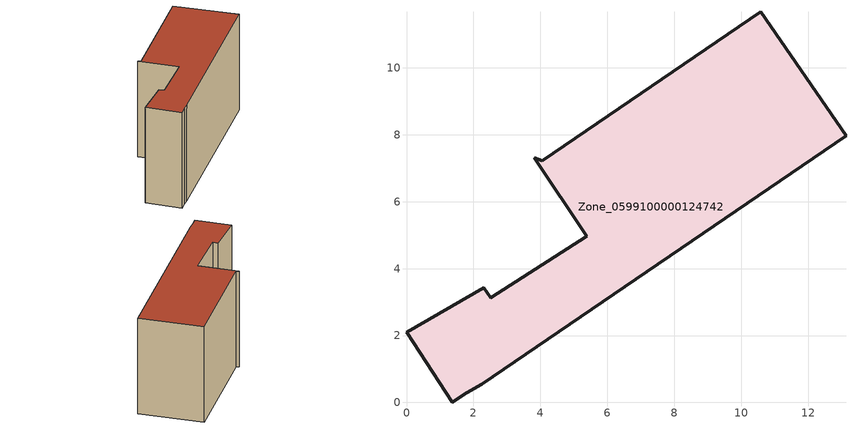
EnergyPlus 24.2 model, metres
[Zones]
Zone_0599100000124742
 floor ground (C_G): 10.58,11.68 13.13,7.97 2.25,0.54 1.8,0.28 1.36,0 0,2.1 2.31,3.42 2.52,3.12 5.38,4.97 3.81,7.32 4.05,7.22 z0
 wall outside (C_F): 13.13,7.97 10.58,11.68 4.05,7.22 3.81,7.32 5.38,4.97 2.52,3.12 2.31,3.42 0,2.1 1.36,0 1.8,0.28 2.25,0.54 13.13,7.97 z0:7.04
 roof outside (C_R): 3.81,7.32 5.38,4.97 2.52,3.12 2.31,3.42 0,2.1 1.36,0 1.8,0.28 2.25,0.54 13.13,7.97 10.58,11.68 4.05,7.22 z7.04
[BUILDING]
Pand.0599100000124742: North Axis=0; Terrain=City; Loads Convergence Tolerance Value=0.04; Temperature Convergence Tolerance Value=0.4; Solar Distribution=FullExterior; Maximum Number of Warmup Days=25; Minimum Number of Warmup Days=1
[Site:Location]
Rotterdam.The.Hague.AP_ZH_NLD Design_Conditions: Latitude=51.96; Longitude=4.45; Time Zone=1; Elevation=-4.5
[SITE:GROUNDTEMPERATURE:BUILDINGSURFACE]
18, 18, 18, 18, 18, 18, 18, 18, 18, 18, 18, 18
[MATERIAL] Thermal Absorptance=0.9; Solar Absorptance=0.7; Visible Absorptance=0.7
Name | Roughness | Thickness | Conductivity | Density | Specific Heat
G.TI.1946 | MediumSmooth | 0.15 | 1 | 540 | 1210
F.TI.1946 | Rough | 0.3 | 0.857143 | 1920 | 840
R.TI.1946 | MediumRough | 0.2 | 0.1 | 1500 | 1000
[CONSTRUCTION]
C_G: G.TI.1946
C_F: F.TI.1946
C_R: R.TI.1946
[ZONE]
Zone_0599100000124742: Type=1; Multiplier=1; Ceiling Height=Autocalculate; Volume=Autocalculate; Floor Area=autocalculate; Part of Total Floor Area=Yes
[ZONEINFILTRATION:DESIGNFLOWRATE]
Infil_Zone_0599100000124742: Zone or ZoneList or Space or SpaceList=Zone_0599100000124742; Schedule=AlwaysOn; Design Flow Rate Calculation Method=Flow/Area; Flow Rate per Floor Area=0.003; Constant Term Coefficient=1; Temperature Term Coefficient=0; Velocity Term Coefficient=0; Velocity Squared Term Coefficient=0
[HVACTEMPLATE:ZONE:IDEALLOADSAIRSYSTEM]
Zone_0599100000124742: Maximum Heating Supply Air Temperature=50; Minimum Cooling Supply Air Temperature=13; Maximum Heating Supply Air Humidity Ratio=0.0156; Minimum Cooling Supply Air Humidity Ratio=0.0077; Heating Limit=NoLimit; Cooling Limit=NoLimit; Dehumidification Control Type=ConstantSensibleHeatRatio; Cooling Sensible Heat Ratio=0.7; Dehumidification Setpoint=60; Humidification Control Type=None; Humidification Setpoint=30; Outdoor Air Method=None; Outdoor Air Flow Rate per Person=0.00944; Outdoor Air Flow Rate per Zone Floor Area=0; Outdoor Air Flow Rate per Zone=0; Demand Controlled Ventilation Type=None; Outdoor Air Economizer Type=NoEconomizer; Heat Recovery Type=None; Sensible Heat Recovery Effectiveness=0.7; Latent Heat Recovery Effectiveness=0.65
[ZONECONTROL:THERMOSTAT]
ThermostatControl_Zone_0599100000124742: Zone or ZoneList=Zone_0599100000124742; Control Type Schedule=DualSetpointControlType; Control 1=Thermostat_Zone_0599100000124742; Temperature Difference Between Cutout And Setpoint=0
[THERMOSTATSETPOINT:DUALSETPOINT]
Thermostat_Zone_0599100000124742: Heating Setpoint Temperature Schedule=HeatingSetpoint_Zone_0599100000124742; Cooling Setpoint Temperature Schedule=CoolingSetpoint_Zone_0599100000124742
[SCHEDULE:COMPACT]
HeatingSetpoint_Zone_0599100000124742: Through: 12/31, For: AllDays, Until: 24:00, 21
CoolingSetpoint_Zone_0599100000124742: Through: 12/31, For: AllDays, Until: 24:00, 24
DualSetpointControlType: Through: 12/31, For: AllDays, Until: 24:00, 4
AlwaysOn: Through: 12/31, For: AllDays, Until: 24:00, 1
